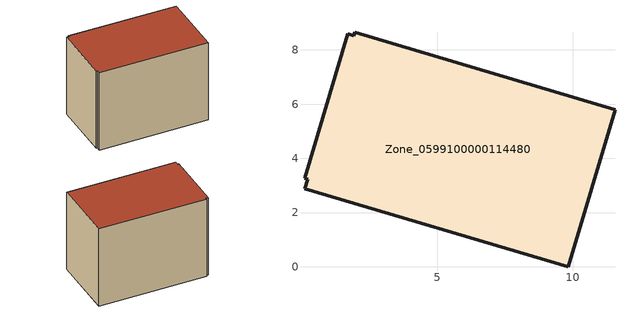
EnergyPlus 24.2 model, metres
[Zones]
Zone_0599100000114480
 floor ground (C_G): 1.68,8.59 1.91,8.53 1.95,8.65 11.55,5.8 9.83,0 0.09,2.88 0.21,3.23 0.11,3.27 z0.6
 wall outside (C_F): 1.68,8.59 0.11,3.27 0.21,3.23 0.09,2.88 9.83,0 11.55,5.8 1.95,8.65 1.91,8.53 1.68,8.59 z0.6:8.36
 roof outside (C_R): 1.91,8.53 1.68,8.59 0.11,3.27 0.21,3.23 0.09,2.88 9.83,0 11.55,5.8 1.95,8.65 z8.36
[BUILDING]
Pand.0599100000114480: North Axis=0; Terrain=City; Loads Convergence Tolerance Value=0.04; Temperature Convergence Tolerance Value=0.4; Solar Distribution=FullExterior; Maximum Number of Warmup Days=25; Minimum Number of Warmup Days=1
[Site:Location]
Rotterdam.The.Hague.AP_ZH_NLD Design_Conditions: Latitude=51.96; Longitude=4.45; Time Zone=1; Elevation=-4.5
[SITE:GROUNDTEMPERATURE:BUILDINGSURFACE]
18, 18, 18, 18, 18, 18, 18, 18, 18, 18, 18, 18
[MATERIAL] Thermal Absorptance=0.9; Solar Absorptance=0.7; Visible Absorptance=0.7
Name | Roughness | Thickness | Conductivity | Density | Specific Heat
G.TI.1965-1974 | MediumSmooth | 0.15 | 0.882353 | 540 | 1210
F.TI.1965-1974 | Rough | 0.3 | 0.697674 | 1920 | 840
R.TI.1965-1974 | MediumRough | 0.2 | 0.232558 | 1500 | 1000
[CONSTRUCTION]
C_G: G.TI.1965-1974
C_F: F.TI.1965-1974
C_R: R.TI.1965-1974
[ZONE]
Zone_0599100000114480: Type=1; Multiplier=1; Ceiling Height=Autocalculate; Volume=Autocalculate; Floor Area=autocalculate; Part of Total Floor Area=Yes
[ZONEINFILTRATION:DESIGNFLOWRATE]
Infil_Zone_0599100000114480: Zone or ZoneList or Space or SpaceList=Zone_0599100000114480; Schedule=AlwaysOn; Design Flow Rate Calculation Method=Flow/Area; Flow Rate per Floor Area=0.003; Constant Term Coefficient=1; Temperature Term Coefficient=0; Velocity Term Coefficient=0; Velocity Squared Term Coefficient=0
[HVACTEMPLATE:ZONE:IDEALLOADSAIRSYSTEM]
Zone_0599100000114480: Maximum Heating Supply Air Temperature=50; Minimum Cooling Supply Air Temperature=13; Maximum Heating Supply Air Humidity Ratio=0.0156; Minimum Cooling Supply Air Humidity Ratio=0.0077; Heating Limit=NoLimit; Cooling Limit=NoLimit; Dehumidification Control Type=ConstantSensibleHeatRatio; Cooling Sensible Heat Ratio=0.7; Dehumidification Setpoint=60; Humidification Control Type=None; Humidification Setpoint=30; Outdoor Air Method=None; Outdoor Air Flow Rate per Person=0.00944; Outdoor Air Flow Rate per Zone Floor Area=0; Outdoor Air Flow Rate per Zone=0; Demand Controlled Ventilation Type=None; Outdoor Air Economizer Type=NoEconomizer; Heat Recovery Type=None; Sensible Heat Recovery Effectiveness=0.7; Latent Heat Recovery Effectiveness=0.65
[ZONECONTROL:THERMOSTAT]
ThermostatControl_Zone_0599100000114480: Zone or ZoneList=Zone_0599100000114480; Control Type Schedule=DualSetpointControlType; Control 1=Thermostat_Zone_0599100000114480; Temperature Difference Between Cutout And Setpoint=0
[THERMOSTATSETPOINT:DUALSETPOINT]
Thermostat_Zone_0599100000114480: Heating Setpoint Temperature Schedule=HeatingSetpoint_Zone_0599100000114480; Cooling Setpoint Temperature Schedule=CoolingSetpoint_Zone_0599100000114480
[SCHEDULE:COMPACT]
HeatingSetpoint_Zone_0599100000114480: Through: 12/31, For: AllDays, Until: 24:00, 21
CoolingSetpoint_Zone_0599100000114480: Through: 12/31, For: AllDays, Until: 24:00, 24
DualSetpointControlType: Through: 12/31, For: AllDays, Until: 24:00, 4
AlwaysOn: Through: 12/31, For: AllDays, Until: 24:00, 1
